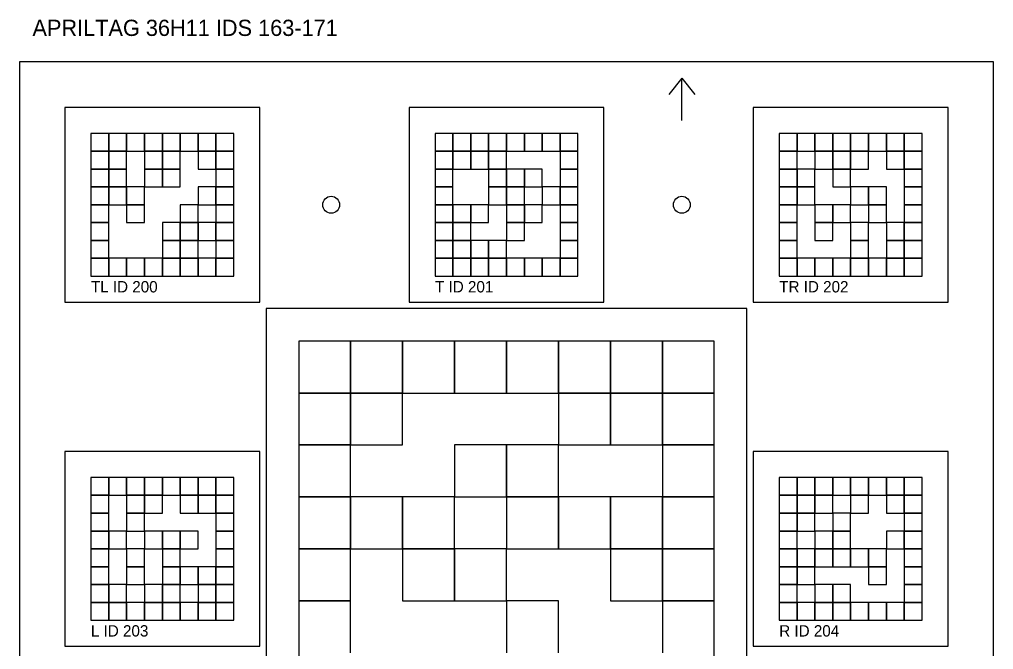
# Model space of a CAD drawing. Extents: x 0 to 1260, y -12 to 1580.
# Drawn here: x 960 to 1260, y 759 to 953.1 of the extents above; entities that cross this region are included whole.
import ezdxf

# ---------------------------------------------------------------- set-up
doc = ezdxf.new("R2010")
doc.units = 0
for name, color, linetype in [('BLACK_POCKET', 7, 'CONTINUOUS'), ('CUT', 7, 'CONTINUOUS'), ('LABEL', 3, 'CONTINUOUS'), ('MOUNT_HOLE', 6, 'CONTINUOUS'), ('ORIENTATION', 7, 'CONTINUOUS'), ('QUIET_ZONE', 5, 'CONTINUOUS'), ('TAG_BOUNDARY', 8, 'CONTINUOUS')]:
    doc.layers.add(name, color=color, linetype=linetype)

msp = doc.modelspace()

# ---------------------------------------------------------------- linework, layer by layer
at = {"layer": 'BLACK_POCKET'}
for p, q in [((987.5, 918), (982, 918)), ((982, 918), (982, 912.5)), ((987.5, 912.5), (987.5, 918)), ((993, 918), (987.5, 918)), ((987.5, 918), (987.5, 912.5)), ((993, 912.5), (993, 918)), ((998.5, 918), (993, 918)), ((993, 918), (993, 912.5)), ((998.5, 912.5), (998.5, 918)), ((1004, 918), (998.5, 918)), ((998.5, 918), (998.5, 912.5)), ((1004, 912.5), (1004, 918)), ((1009.5, 918), (1004, 918)), ((1004, 918), (1004, 912.5)), ((1009.5, 912.5), (1009.5, 918)), ((1015, 918), (1009.5, 918)), ((1009.5, 918), (1009.5, 912.5)), ((1015, 912.5), (1015, 918)), ((1020.5, 918), (1015, 918)), ((1015, 918), (1015, 912.5)), ((1020.5, 912.5), (1020.5, 918)), ((1026, 918), (1020.5, 918)), ((1020.5, 918), (1020.5, 912.5)), ((1026, 912.5), (1026, 918)), ((1093.5, 918), (1088, 918)), ((1088, 918), (1088, 912.5)), ((1093.5, 912.5), (1093.5, 918)), ((1099, 918), (1093.5, 918)), ((1093.5, 918), (1093.5, 912.5)), ((1099, 912.5), (1099, 918)), ((1104.5, 918), (1099, 918)), ((1099, 918), (1099, 912.5)), ((1104.5, 912.5), (1104.5, 918)), ((1110, 918), (1104.5, 918)), ((1104.5, 918), (1104.5, 912.5)), ((1110, 912.5), (1110, 918)), ((1115.5, 918), (1110, 918)), ((1110, 918), (1110, 912.5)), ((1115.5, 912.5), (1115.5, 918)), ((1121, 918), (1115.5, 918)), ((1115.5, 918), (1115.5, 912.5)), ((1121, 912.5), (1121, 918)), ((1126.5, 918), (1121, 918)), ((1121, 918), (1121, 912.5)), ((1126.5, 912.5), (1126.5, 918)), ((1132, 918), (1126.5, 918)), ((1126.5, 918), (1126.5, 912.5)), ((1132, 912.5), (1132, 918)), ((1199.5, 918), (1194, 918)), ((1194, 918), (1194, 912.5)), ((1199.5, 912.5), (1199.5, 918)), ((1205, 918), (1199.5, 918)), ((1199.5, 918), (1199.5, 912.5)), ((1205, 912.5), (1205, 918)), ((1210.5, 918), (1205, 918)), ((1205, 918), (1205, 912.5)), ((1210.5, 912.5), (1210.5, 918)), ((1216, 918), (1210.5, 918)), ((1210.5, 918), (1210.5, 912.5)), ((1216, 912.5), (1216, 918)), ((1221.5, 918), (1216, 918)), ((1216, 918), (1216, 912.5)), ((1221.5, 912.5), (1221.5, 918)), ((1227, 918), (1221.5, 918)), ((1221.5, 918), (1221.5, 912.5)), ((1227, 912.5), (1227, 918)), ((1232.5, 918), (1227, 918)), ((1227, 918), (1227, 912.5)), ((1232.5, 912.5), (1232.5, 918)), ((1238, 918), (1232.5, 918)), ((1232.5, 918), (1232.5, 912.5)), ((1238, 912.5), (1238, 918)), ((982, 912.5), (987.5, 912.5)), ((987.5, 912.5), (982, 912.5)), ((982, 912.5), (982, 907)), ((987.5, 912.5), (993, 912.5)), ((987.5, 907), (987.5, 912.5)), ((993, 912.5), (987.5, 912.5)), ((987.5, 912.5), (987.5, 907)), ((993, 912.5), (998.5, 912.5)), ((993, 907), (993, 912.5)), ((998.5, 912.5), (1004, 912.5)), ((1004, 912.5), (998.5, 912.5)), ((998.5, 912.5), (998.5, 907)), ((1004, 912.5), (1009.5, 912.5)), ((1004, 907), (1004, 912.5)), ((1009.5, 912.5), (1004, 912.5)), ((1004, 912.5), (1004, 907)), ((1009.5, 912.5), (1015, 912.5)), ((1009.5, 907), (1009.5, 912.5)), ((1015, 912.5), (1020.5, 912.5)), ((1020.5, 912.5), (1015, 912.5)), ((1015, 912.5), (1015, 907)), ((1020.5, 912.5), (1026, 912.5)), ((1020.5, 907), (1020.5, 912.5)), ((1026, 912.5), (1020.5, 912.5)), ((1020.5, 912.5), (1020.5, 907)), ((1026, 907), (1026, 912.5)), ((1088, 912.5), (1093.5, 912.5)), ((1093.5, 912.5), (1088, 912.5)), ((1088, 912.5), (1088, 907)), ((1093.5, 912.5), (1099, 912.5)), ((1093.5, 907), (1093.5, 912.5)), ((1099, 912.5), (1093.5, 912.5)), ((1093.5, 912.5), (1093.5, 907)), ((1099, 912.5), (1104.5, 912.5)), ((1099, 907), (1099, 912.5)), ((1104.5, 912.5), (1099, 912.5)), ((1099, 912.5), (1099, 907)), ((1104.5, 912.5), (1110, 912.5)), ((1104.5, 907), (1104.5, 912.5)), ((1110, 912.5), (1104.5, 912.5)), ((1104.5, 912.5), (1104.5, 907)), ((1110, 912.5), (1115.5, 912.5)), ((1110, 907), (1110, 912.5)), ((1115.5, 912.5), (1121, 912.5)), ((1121, 912.5), (1126.5, 912.5)), ((1126.5, 912.5), (1132, 912.5)), ((1132, 912.5), (1126.5, 912.5)), ((1126.5, 912.5), (1126.5, 907)), ((1132, 907), (1132, 912.5)), ((1194, 912.5), (1199.5, 912.5)), ((1199.5, 912.5), (1194, 912.5)), ((1194, 912.5), (1194, 907)), ((1199.5, 912.5), (1205, 912.5)), ((1199.5, 907), (1199.5, 912.5)), ((1205, 912.5), (1210.5, 912.5)), ((1210.5, 912.5), (1205, 912.5)), ((1205, 912.5), (1205, 907)), ((1210.5, 912.5), (1216, 912.5)), ((1210.5, 907), (1210.5, 912.5)), ((1216, 912.5), (1210.5, 912.5)), ((1210.5, 912.5), (1210.5, 907)), ((1216, 912.5), (1221.5, 912.5)), ((1216, 907), (1216, 912.5)), ((1221.5, 912.5), (1216, 912.5)), ((1216, 912.5), (1216, 907)), ((1221.5, 912.5), (1227, 912.5)), ((1221.5, 907), (1221.5, 912.5)), ((1227, 912.5), (1232.5, 912.5)), ((1232.5, 912.5), (1227, 912.5)), ((1227, 912.5), (1227, 907)), ((1232.5, 912.5), (1238, 912.5)), ((1232.5, 907), (1232.5, 912.5)), ((1238, 912.5), (1232.5, 912.5)), ((1232.5, 912.5), (1232.5, 907)), ((1238, 907), (1238, 912.5)), ((982, 907), (987.5, 907)), ((987.5, 907), (982, 907)), ((982, 907), (982, 901.5)), ((987.5, 907), (993, 907)), ((987.5, 901.5), (987.5, 907)), ((993, 907), (987.5, 907)), ((987.5, 907), (987.5, 901.5)), ((993, 901.5), (993, 907)), ((998.5, 907), (1004, 907)), ((1004, 907), (998.5, 907)), ((998.5, 907), (998.5, 901.5)), ((1004, 907), (1009.5, 907)), ((1004, 901.5), (1004, 907)), ((1009.5, 907), (1004, 907)), ((1004, 907), (1004, 901.5)), ((1009.5, 901.5), (1009.5, 907)), ((1015, 907), (1020.5, 907)), ((1020.5, 907), (1026, 907)), ((1026, 907), (1020.5, 907)), ((1020.5, 907), (1020.5, 901.5)), ((1026, 901.5), (1026, 907)), ((1088, 907), (1093.5, 907)), ((1093.5, 907), (1088, 907)), ((1088, 907), (1088, 901.5)), ((1093.5, 907), (1099, 907)), ((1093.5, 901.5), (1093.5, 907)), ((1099, 907), (1104.5, 907)), ((1104.5, 907), (1110, 907)), ((1110, 907), (1104.5, 907)), ((1104.5, 907), (1104.5, 901.5)), ((1110, 901.5), (1110, 907)), ((1115.5, 907), (1110, 907)), ((1110, 907), (1110, 901.5)), ((1115.5, 901.5), (1115.5, 907)), ((1121, 907), (1115.5, 907)), ((1115.5, 907), (1115.5, 901.5)), ((1121, 901.5), (1121, 907)), ((1126.5, 907), (1132, 907)), ((1132, 907), (1126.5, 907)), ((1126.5, 907), (1126.5, 901.5)), ((1132, 901.5), (1132, 907)), ((1194, 907), (1199.5, 907)), ((1199.5, 907), (1194, 907)), ((1194, 907), (1194, 901.5)), ((1199.5, 901.5), (1199.5, 907)), ((1205, 907), (1199.5, 907)), ((1199.5, 907), (1199.5, 901.5)), ((1205, 907), (1210.5, 907)), ((1205, 901.5), (1205, 907)), ((1210.5, 907), (1216, 907)), ((1216, 907), (1210.5, 907)), ((1210.5, 907), (1210.5, 901.5)), ((1216, 907), (1221.5, 907)), ((1216, 901.5), (1216, 907)), ((1227, 907), (1232.5, 907)), ((1232.5, 907), (1238, 907)), ((1238, 907), (1232.5, 907)), ((1232.5, 907), (1232.5, 901.5)), ((1238, 901.5), (1238, 907)), ((982, 901.5), (987.5, 901.5)), ((987.5, 901.5), (982, 901.5)), ((982, 901.5), (982, 896)), ((987.5, 901.5), (993, 901.5)), ((987.5, 896), (987.5, 901.5)), ((993, 901.5), (987.5, 901.5)), ((987.5, 901.5), (987.5, 896)), ((993, 896), (993, 901.5)), ((998.5, 901.5), (993, 901.5)), ((993, 901.5), (993, 896)), ((998.5, 901.5), (1004, 901.5)), ((998.5, 896), (998.5, 901.5)), ((1004, 901.5), (1009.5, 901.5)), ((1020.5, 901.5), (1015, 901.5)), ((1015, 901.5), (1015, 896)), ((1020.5, 901.5), (1026, 901.5)), ((1020.5, 896), (1020.5, 901.5)), ((1026, 901.5), (1020.5, 901.5)), ((1020.5, 901.5), (1020.5, 896)), ((1026, 896), (1026, 901.5)), ((1088, 901.5), (1093.5, 901.5)), ((1093.5, 901.5), (1088, 901.5)), ((1088, 901.5), (1088, 896)), ((1093.5, 896), (1093.5, 901.5)), ((1104.5, 901.5), (1110, 901.5)), ((1110, 901.5), (1104.5, 901.5)), ((1104.5, 901.5), (1104.5, 896)), ((1110, 901.5), (1115.5, 901.5)), ((1110, 896), (1110, 901.5)), ((1115.5, 901.5), (1110, 901.5)), ((1110, 901.5), (1110, 896)), ((1115.5, 901.5), (1121, 901.5)), ((1115.5, 896), (1115.5, 901.5)), ((1126.5, 901.5), (1121, 901.5)), ((1121, 901.5), (1121, 896)), ((1126.5, 901.5), (1132, 901.5)), ((1126.5, 896), (1126.5, 901.5)), ((1132, 901.5), (1126.5, 901.5)), ((1126.5, 901.5), (1126.5, 896)), ((1132, 896), (1132, 901.5)), ((1194, 901.5), (1199.5, 901.5)), ((1199.5, 901.5), (1194, 901.5)), ((1194, 901.5), (1194, 896)), ((1199.5, 901.5), (1205, 901.5)), ((1199.5, 896), (1199.5, 901.5)), ((1205, 901.5), (1199.5, 901.5)), ((1199.5, 901.5), (1199.5, 896)), ((1205, 896), (1205, 901.5)), ((1210.5, 901.5), (1216, 901.5)), ((1221.5, 901.5), (1216, 901.5)), ((1216, 901.5), (1216, 896)), ((1221.5, 896), (1221.5, 901.5)), ((1227, 901.5), (1221.5, 901.5)), ((1221.5, 901.5), (1221.5, 896)), ((1227, 896), (1227, 901.5)), ((1232.5, 901.5), (1238, 901.5)), ((1238, 901.5), (1232.5, 901.5)), ((1232.5, 901.5), (1232.5, 896)), ((1238, 896), (1238, 901.5)), ((982, 896), (987.5, 896)), ((987.5, 896), (982, 896)), ((982, 896), (982, 890.5)), ((987.5, 896), (993, 896)), ((987.5, 890.5), (987.5, 896)), ((993, 896), (998.5, 896)), ((998.5, 896), (993, 896)), ((993, 896), (993, 890.5)), ((998.5, 890.5), (998.5, 896)), ((1015, 896), (1009.5, 896)), ((1009.5, 896), (1009.5, 890.5)), ((1015, 896), (1020.5, 896)), ((1015, 890.5), (1015, 896)), ((1020.5, 896), (1026, 896)), ((1026, 896), (1020.5, 896)), ((1020.5, 896), (1020.5, 890.5)), ((1026, 890.5), (1026, 896)), ((1088, 896), (1093.5, 896)), ((1093.5, 896), (1088, 896)), ((1088, 896), (1088, 890.5)), ((1093.5, 890.5), (1093.5, 896)), ((1099, 896), (1093.5, 896)), ((1093.5, 896), (1093.5, 890.5)), ((1099, 890.5), (1099, 896)), ((1104.5, 896), (1099, 896)), ((1099, 896), (1099, 890.5)), ((1104.5, 896), (1110, 896)), ((1104.5, 890.5), (1104.5, 896)), ((1110, 896), (1115.5, 896)), ((1115.5, 896), (1110, 896)), ((1110, 896), (1110, 890.5)), ((1115.5, 890.5), (1115.5, 896)), ((1121, 896), (1115.5, 896)), ((1115.5, 896), (1115.5, 890.5)), ((1121, 896), (1126.5, 896)), ((1121, 890.5), (1121, 896)), ((1126.5, 896), (1132, 896)), ((1132, 896), (1126.5, 896)), ((1126.5, 896), (1126.5, 890.5)), ((1132, 890.5), (1132, 896)), ((1194, 896), (1199.5, 896)), ((1199.5, 896), (1194, 896)), ((1194, 896), (1194, 890.5)), ((1199.5, 896), (1205, 896)), ((1199.5, 890.5), (1199.5, 896)), ((1210.5, 896), (1205, 896)), ((1205, 896), (1205, 890.5)), ((1210.5, 890.5), (1210.5, 896)), ((1216, 896), (1210.5, 896)), ((1210.5, 896), (1210.5, 890.5)), ((1216, 896), (1221.5, 896)), ((1216, 890.5), (1216, 896)), ((1221.5, 896), (1227, 896)), ((1227, 896), (1221.5, 896)), ((1221.5, 896), (1221.5, 890.5)), ((1227, 890.5), (1227, 896)), ((1232.5, 896), (1238, 896)), ((1238, 896), (1232.5, 896)), ((1232.5, 896), (1232.5, 890.5)), ((1238, 890.5), (1238, 896)), ((982, 890.5), (987.5, 890.5)), ((987.5, 890.5), (982, 890.5)), ((982, 890.5), (982, 885)), ((987.5, 885), (987.5, 890.5)), ((993, 890.5), (998.5, 890.5)), ((1009.5, 890.5), (1004, 890.5)), ((1004, 890.5), (1004, 885)), ((1009.5, 890.5), (1015, 890.5)), ((1009.5, 885), (1009.5, 890.5)), ((1015, 890.5), (1009.5, 890.5)), ((1009.5, 890.5), (1009.5, 885)), ((1015, 885), (1015, 890.5)), ((1020.5, 890.5), (1015, 890.5)), ((1015, 890.5), (1015, 885)), ((1020.5, 890.5), (1026, 890.5)), ((1020.5, 885), (1020.5, 890.5)), ((1026, 890.5), (1020.5, 890.5)), ((1020.5, 890.5), (1020.5, 885)), ((1026, 885), (1026, 890.5)), ((1088, 890.5), (1093.5, 890.5)), ((1093.5, 890.5), (1088, 890.5)), ((1088, 890.5), (1088, 885)), ((1093.5, 890.5), (1099, 890.5)), ((1093.5, 885), (1093.5, 890.5)), ((1099, 890.5), (1093.5, 890.5)), ((1093.5, 890.5), (1093.5, 885)), ((1099, 890.5), (1104.5, 890.5)), ((1099, 885), (1099, 890.5)), ((1110, 890.5), (1115.5, 890.5)), ((1115.5, 890.5), (1110, 890.5)), ((1110, 890.5), (1110, 885)), ((1115.5, 890.5), (1121, 890.5)), ((1115.5, 885), (1115.5, 890.5)), ((1126.5, 890.5), (1132, 890.5)), ((1132, 890.5), (1126.5, 890.5)), ((1126.5, 890.5), (1126.5, 885)), ((1132, 885), (1132, 890.5)), ((1194, 890.5), (1199.5, 890.5)), ((1199.5, 890.5), (1194, 890.5)), ((1194, 890.5), (1194, 885)), ((1199.5, 885), (1199.5, 890.5)), ((1205, 890.5), (1210.5, 890.5)), ((1210.5, 890.5), (1205, 890.5)), ((1205, 890.5), (1205, 885)), ((1210.5, 890.5), (1216, 890.5)), ((1210.5, 885), (1210.5, 890.5)), ((1221.5, 890.5), (1216, 890.5)), ((1216, 890.5), (1216, 885)), ((1221.5, 890.5), (1227, 890.5)), ((1221.5, 885), (1221.5, 890.5)), ((1232.5, 890.5), (1227, 890.5)), ((1227, 890.5), (1227, 885)), ((1232.5, 890.5), (1238, 890.5)), ((1232.5, 885), (1232.5, 890.5)), ((1238, 890.5), (1232.5, 890.5)), ((1232.5, 890.5), (1232.5, 885)), ((1238, 885), (1238, 890.5)), ((982, 885), (987.5, 885)), ((987.5, 885), (982, 885)), ((982, 885), (982, 879.5)), ((987.5, 879.5), (987.5, 885)), ((1004, 885), (1009.5, 885)), ((1009.5, 885), (1004, 885)), ((1004, 885), (1004, 879.5)), ((1009.5, 885), (1015, 885)), ((1009.5, 879.5), (1009.5, 885)), ((1015, 885), (1009.5, 885)), ((1009.5, 885), (1009.5, 879.5)), ((1015, 885), (1020.5, 885)), ((1015, 879.5), (1015, 885)), ((1020.5, 885), (1026, 885)), ((1026, 885), (1020.5, 885)), ((1020.5, 885), (1020.5, 879.5)), ((1026, 879.5), (1026, 885)), ((1088, 885), (1093.5, 885)), ((1093.5, 885), (1088, 885)), ((1088, 885), (1088, 879.5)), ((1093.5, 885), (1099, 885)), ((1093.5, 879.5), (1093.5, 885)), ((1099, 885), (1093.5, 885)), ((1093.5, 885), (1093.5, 879.5)), ((1099, 879.5), (1099, 885)), ((1104.5, 885), (1099, 885)), ((1099, 885), (1099, 879.5)), ((1104.5, 879.5), (1104.5, 885)), ((1110, 885), (1104.5, 885)), ((1104.5, 885), (1104.5, 879.5)), ((1110, 885), (1115.5, 885)), ((1110, 879.5), (1110, 885)), ((1126.5, 885), (1132, 885)), ((1132, 885), (1126.5, 885)), ((1126.5, 885), (1126.5, 879.5)), ((1132, 879.5), (1132, 885)), ((1194, 885), (1199.5, 885)), ((1199.5, 885), (1194, 885)), ((1194, 885), (1194, 879.5)), ((1199.5, 879.5), (1199.5, 885)), ((1205, 885), (1210.5, 885)), ((1216, 885), (1221.5, 885)), ((1221.5, 885), (1216, 885)), ((1216, 885), (1216, 879.5)), ((1221.5, 879.5), (1221.5, 885)), ((1227, 885), (1232.5, 885)), ((1232.5, 885), (1227, 885)), ((1227, 885), (1227, 879.5)), ((1232.5, 885), (1238, 885)), ((1232.5, 879.5), (1232.5, 885)), ((1238, 885), (1232.5, 885)), ((1232.5, 885), (1232.5, 879.5)), ((1238, 879.5), (1238, 885)), ((982, 879.5), (987.5, 879.5)), ((987.5, 879.5), (982, 879.5)), ((982, 879.5), (982, 874)), ((987.5, 874), (987.5, 879.5)), ((993, 879.5), (987.5, 879.5)), ((987.5, 879.5), (987.5, 874)), ((993, 874), (993, 879.5)), ((998.5, 879.5), (993, 879.5)), ((993, 879.5), (993, 874)), ((998.5, 874), (998.5, 879.5)), ((1004, 879.5), (998.5, 879.5)), ((998.5, 879.5), (998.5, 874)), ((1004, 879.5), (1009.5, 879.5)), ((1004, 874), (1004, 879.5)), ((1009.5, 879.5), (1004, 879.5)), ((1004, 879.5), (1004, 874)), ((1009.5, 879.5), (1015, 879.5)), ((1009.5, 874), (1009.5, 879.5)), ((1015, 879.5), (1009.5, 879.5)), ((1009.5, 879.5), (1009.5, 874)), ((1015, 874), (1015, 879.5)), ((1020.5, 879.5), (1015, 879.5)), ((1015, 879.5), (1015, 874)), ((1020.5, 879.5), (1026, 879.5)), ((1020.5, 874), (1020.5, 879.5)), ((1026, 879.5), (1020.5, 879.5)), ((1020.5, 879.5), (1020.5, 874)), ((1026, 874), (1026, 879.5)), ((1088, 879.5), (1093.5, 879.5)), ((1093.5, 879.5), (1088, 879.5)), ((1088, 879.5), (1088, 874)), ((1093.5, 879.5), (1099, 879.5)), ((1093.5, 874), (1093.5, 879.5)), ((1099, 879.5), (1093.5, 879.5)), ((1093.5, 879.5), (1093.5, 874)), ((1099, 879.5), (1104.5, 879.5)), ((1099, 874), (1099, 879.5)), ((1104.5, 879.5), (1099, 879.5)), ((1099, 879.5), (1099, 874)), ((1104.5, 879.5), (1110, 879.5)), ((1104.5, 874), (1104.5, 879.5)), ((1110, 879.5), (1104.5, 879.5)), ((1104.5, 879.5), (1104.5, 874)), ((1110, 874), (1110, 879.5)), ((1115.5, 879.5), (1110, 879.5)), ((1110, 879.5), (1110, 874)), ((1115.5, 874), (1115.5, 879.5)), ((1121, 879.5), (1115.5, 879.5)), ((1115.5, 879.5), (1115.5, 874)), ((1121, 874), (1121, 879.5)), ((1126.5, 879.5), (1121, 879.5)), ((1121, 879.5), (1121, 874)), ((1126.5, 879.5), (1132, 879.5)), ((1126.5, 874), (1126.5, 879.5)), ((1132, 879.5), (1126.5, 879.5)), ((1126.5, 879.5), (1126.5, 874)), ((1132, 874), (1132, 879.5)), ((1194, 879.5), (1199.5, 879.5)), ((1199.5, 879.5), (1194, 879.5)), ((1194, 879.5), (1194, 874)), ((1199.5, 874), (1199.5, 879.5)), ((1205, 879.5), (1199.5, 879.5)), ((1199.5, 879.5), (1199.5, 874)), ((1205, 874), (1205, 879.5)), ((1210.5, 879.5), (1205, 879.5)), ((1205, 879.5), (1205, 874)), ((1210.5, 874), (1210.5, 879.5)), ((1216, 879.5), (1210.5, 879.5)), ((1210.5, 879.5), (1210.5, 874)), ((1216, 879.5), (1221.5, 879.5)), ((1216, 874), (1216, 879.5)), ((1221.5, 879.5), (1216, 879.5)), ((1216, 879.5), (1216, 874)), ((1221.5, 874), (1221.5, 879.5)), ((1227, 879.5), (1221.5, 879.5)), ((1221.5, 879.5), (1221.5, 874)), ((1227, 879.5), (1232.5, 879.5)), ((1227, 874), (1227, 879.5)), ((1232.5, 879.5), (1227, 879.5)), ((1227, 879.5), (1227, 874)), ((1232.5, 879.5), (1238, 879.5)), ((1232.5, 874), (1232.5, 879.5)), ((1238, 879.5), (1232.5, 879.5)), ((1232.5, 879.5), (1232.5, 874)), ((1238, 874), (1238, 879.5)), ((982, 874), (987.5, 874)), ((987.5, 874), (993, 874)), ((993, 874), (998.5, 874)), ((998.5, 874), (1004, 874)), ((1004, 874), (1009.5, 874)), ((1009.5, 874), (1015, 874)), ((1015, 874), (1020.5, 874)), ((1020.5, 874), (1026, 874)), ((1088, 874), (1093.5, 874)), ((1093.5, 874), (1099, 874)), ((1099, 874), (1104.5, 874)), ((1104.5, 874), (1110, 874)), ((1110, 874), (1115.5, 874)), ((1115.5, 874), (1121, 874)), ((1121, 874), (1126.5, 874)), ((1126.5, 874), (1132, 874)), ((1194, 874), (1199.5, 874)), ((1199.5, 874), (1205, 874)), ((1205, 874), (1210.5, 874)), ((1210.5, 874), (1216, 874)), ((1216, 874), (1221.5, 874)), ((1221.5, 874), (1227, 874)), ((1227, 874), (1232.5, 874)), ((1232.5, 874), (1238, 874)), ((1062, 854), (1046, 854)), ((1046, 854), (1046, 838)), ((1062, 838), (1062, 854)), ((1078, 854), (1062, 854)), ((1062, 854), (1062, 838)), ((1078, 838), (1078, 854)), ((1094, 854), (1078, 854)), ((1078, 854), (1078, 838)), ((1094, 838), (1094, 854)), ((1110, 854), (1094, 854)), ((1094, 854), (1094, 838)), ((1110, 838), (1110, 854)), ((1126, 854), (1110, 854)), ((1110, 854), (1110, 838)), ((1126, 838), (1126, 854)), ((1142, 854), (1126, 854)), ((1126, 854), (1126, 838)), ((1142, 838), (1142, 854)), ((1158, 854), (1142, 854)), ((1142, 854), (1142, 838)), ((1158, 838), (1158, 854)), ((1174, 854), (1158, 854)), ((1158, 854), (1158, 838)), ((1174, 838), (1174, 854)), ((1046, 838), (1062, 838)), ((1062, 838), (1046, 838)), ((1046, 838), (1046, 822)), ((1062, 838), (1078, 838)), ((1062, 822), (1062, 838)), ((1078, 838), (1062, 838)), ((1062, 838), (1062, 822)), ((1078, 838), (1094, 838)), ((1078, 822), (1078, 838)), ((1094, 838), (1110, 838)), ((1110, 838), (1126, 838)), ((1126, 838), (1142, 838)), ((1142, 838), (1126, 838)), ((1126, 838), (1126, 822)), ((1142, 838), (1158, 838)), ((1142, 822), (1142, 838)), ((1158, 838), (1142, 838)), ((1142, 838), (1142, 822)), ((1158, 838), (1174, 838)), ((1158, 822), (1158, 838)), ((1174, 838), (1158, 838)), ((1158, 838), (1158, 822)), ((1174, 822), (1174, 838)), ((1046, 822), (1062, 822)), ((1062, 822), (1046, 822)), ((1046, 822), (1046, 806)), ((1062, 822), (1078, 822)), ((1062, 806), (1062, 822)), ((1110, 822), (1094, 822)), ((1094, 822), (1094, 806)), ((1110, 806), (1110, 822)), ((1126, 822), (1110, 822)), ((1110, 822), (1110, 806)), ((1126, 822), (1142, 822)), ((1126, 806), (1126, 822)), ((1142, 822), (1158, 822)), ((1158, 822), (1174, 822)), ((1174, 822), (1158, 822)), ((1158, 822), (1158, 806)), ((1174, 806), (1174, 822)), ((987.5, 812), (982, 812)), ((982, 812), (982, 806.5)), ((987.5, 806.5), (987.5, 812)), ((993, 812), (987.5, 812)), ((987.5, 812), (987.5, 806.5)), ((993, 806.5), (993, 812)), ((998.5, 812), (993, 812)), ((993, 812), (993, 806.5)), ((998.5, 806.5), (998.5, 812)), ((1004, 812), (998.5, 812)), ((998.5, 812), (998.5, 806.5)), ((1004, 806.5), (1004, 812)), ((1009.5, 812), (1004, 812)), ((1004, 812), (1004, 806.5)), ((1009.5, 806.5), (1009.5, 812)), ((1015, 812), (1009.5, 812)), ((1009.5, 812), (1009.5, 806.5)), ((1015, 806.5), (1015, 812)), ((1020.5, 812), (1015, 812)), ((1015, 812), (1015, 806.5)), ((1020.5, 806.5), (1020.5, 812)), ((1026, 812), (1020.5, 812)), ((1020.5, 812), (1020.5, 806.5)), ((1026, 806.5), (1026, 812)), ((1199.5, 812), (1194, 812)), ((1194, 812), (1194, 806.5)), ((1199.5, 806.5), (1199.5, 812)), ((1205, 812), (1199.5, 812)), ((1199.5, 812), (1199.5, 806.5)), ((1205, 806.5), (1205, 812)), ((1210.5, 812), (1205, 812)), ((1205, 812), (1205, 806.5)), ((1210.5, 806.5), (1210.5, 812)), ((1216, 812), (1210.5, 812)), ((1210.5, 812), (1210.5, 806.5)), ((1216, 806.5), (1216, 812)), ((1221.5, 812), (1216, 812)), ((1216, 812), (1216, 806.5)), ((1221.5, 806.5), (1221.5, 812)), ((1227, 812), (1221.5, 812)), ((1221.5, 812), (1221.5, 806.5)), ((1227, 806.5), (1227, 812)), ((1232.5, 812), (1227, 812)), ((1227, 812), (1227, 806.5)), ((1232.5, 806.5), (1232.5, 812)), ((1238, 812), (1232.5, 812)), ((1232.5, 812), (1232.5, 806.5)), ((1238, 806.5), (1238, 812)), ((982, 806.5), (987.5, 806.5)), ((987.5, 806.5), (982, 806.5)), ((982, 806.5), (982, 801)), ((987.5, 806.5), (993, 806.5)), ((987.5, 801), (987.5, 806.5)), ((993, 806.5), (998.5, 806.5)), ((998.5, 806.5), (993, 806.5)), ((993, 806.5), (993, 801)), ((998.5, 806.5), (1004, 806.5)), ((998.5, 801), (998.5, 806.5)), ((1004, 806.5), (998.5, 806.5)), ((998.5, 806.5), (998.5, 801)), ((1004, 806.5), (1009.5, 806.5)), ((1004, 801), (1004, 806.5)), ((1009.5, 806.5), (1015, 806.5)), ((1015, 806.5), (1009.5, 806.5)), ((1009.5, 806.5), (1009.5, 801)), ((1015, 806.5), (1020.5, 806.5)), ((1015, 801), (1015, 806.5)), ((1020.5, 806.5), (1015, 806.5)), ((1015, 806.5), (1015, 801)), ((1020.5, 806.5), (1026, 806.5)), ((1020.5, 801), (1020.5, 806.5)), ((1026, 806.5), (1020.5, 806.5)), ((1020.5, 806.5), (1020.5, 801)), ((1026, 801), (1026, 806.5)), ((1046, 806), (1062, 806)), ((1062, 806), (1046, 806)), ((1046, 806), (1046, 790)), ((1062, 790), (1062, 806)), ((1078, 806), (1062, 806)), ((1062, 806), (1062, 790)), ((1078, 790), (1078, 806)), ((1094, 806), (1078, 806)), ((1078, 806), (1078, 790)), ((1094, 806), (1110, 806)), ((1094, 790), (1094, 806)), ((1110, 806), (1126, 806)), ((1126, 806), (1110, 806)), ((1110, 806), (1110, 790)), ((1126, 790), (1126, 806)), ((1142, 806), (1126, 806)), ((1126, 806), (1126, 790)), ((1142, 790), (1142, 806)), ((1158, 806), (1142, 806)), ((1142, 806), (1142, 790)), ((1158, 806), (1174, 806)), ((1158, 790), (1158, 806)), ((1174, 806), (1158, 806)), ((1158, 806), (1158, 790)), ((1174, 790), (1174, 806)), ((1194, 806.5), (1199.5, 806.5)), ((1199.5, 806.5), (1194, 806.5)), ((1194, 806.5), (1194, 801)), ((1199.5, 806.5), (1205, 806.5)), ((1199.5, 801), (1199.5, 806.5)), ((1205, 806.5), (1199.5, 806.5)), ((1199.5, 806.5), (1199.5, 801)), ((1205, 806.5), (1210.5, 806.5)), ((1205, 801), (1205, 806.5)), ((1210.5, 806.5), (1205, 806.5)), ((1205, 806.5), (1205, 801)), ((1210.5, 806.5), (1216, 806.5)), ((1210.5, 801), (1210.5, 806.5)), ((1216, 806.5), (1221.5, 806.5)), ((1221.5, 806.5), (1216, 806.5)), ((1216, 806.5), (1216, 801)), ((1221.5, 806.5), (1227, 806.5)), ((1221.5, 801), (1221.5, 806.5)), ((1227, 806.5), (1232.5, 806.5)), ((1232.5, 806.5), (1227, 806.5)), ((1227, 806.5), (1227, 801)), ((1232.5, 806.5), (1238, 806.5)), ((1232.5, 801), (1232.5, 806.5)), ((1238, 806.5), (1232.5, 806.5)), ((1232.5, 806.5), (1232.5, 801)), ((1238, 801), (1238, 806.5)), ((982, 801), (987.5, 801)), ((987.5, 801), (982, 801)), ((982, 801), (982, 795.5)), ((987.5, 795.5), (987.5, 801)), ((993, 801), (998.5, 801)), ((998.5, 801), (993, 801)), ((993, 801), (993, 795.5)), ((998.5, 801), (1004, 801)), ((998.5, 795.5), (998.5, 801)), ((1009.5, 801), (1015, 801)), ((1015, 801), (1020.5, 801)), ((1020.5, 801), (1026, 801)), ((1026, 801), (1020.5, 801)), ((1020.5, 801), (1020.5, 795.5)), ((1026, 795.5), (1026, 801)), ((1194, 801), (1199.5, 801)), ((1199.5, 801), (1194, 801)), ((1194, 801), (1194, 795.5)), ((1199.5, 801), (1205, 801)), ((1199.5, 795.5), (1199.5, 801)), ((1205, 801), (1199.5, 801)), ((1199.5, 801), (1199.5, 795.5)), ((1205, 801), (1210.5, 801)), ((1205, 795.5), (1205, 801)), ((1216, 801), (1210.5, 801)), ((1210.5, 801), (1210.5, 795.5)), ((1216, 801), (1221.5, 801)), ((1216, 795.5), (1216, 801)), ((1227, 801), (1232.5, 801)), ((1232.5, 801), (1238, 801)), ((1238, 801), (1232.5, 801)), ((1232.5, 801), (1232.5, 795.5)), ((1238, 795.5), (1238, 801)), ((982, 795.5), (987.5, 795.5)), ((987.5, 795.5), (982, 795.5)), ((982, 795.5), (982, 790)), ((987.5, 790), (987.5, 795.5)), ((993, 795.5), (987.5, 795.5)), ((987.5, 795.5), (987.5, 790)), ((993, 795.5), (998.5, 795.5)), ((993, 790), (993, 795.5)), ((1004, 795.5), (998.5, 795.5)), ((998.5, 795.5), (998.5, 790)), ((1004, 790), (1004, 795.5)), ((1009.5, 795.5), (1004, 795.5)), ((1004, 795.5), (1004, 790)), ((1009.5, 790), (1009.5, 795.5)), ((1015, 795.5), (1009.5, 795.5)), ((1009.5, 795.5), (1009.5, 790)), ((1015, 790), (1015, 795.5)), ((1020.5, 795.5), (1026, 795.5)), ((1026, 795.5), (1020.5, 795.5)), ((1020.5, 795.5), (1020.5, 790)), ((1026, 790), (1026, 795.5)), ((1194, 795.5), (1199.5, 795.5)), ((1199.5, 795.5), (1194, 795.5)), ((1194, 795.5), (1194, 790)), ((1199.5, 795.5), (1205, 795.5)), ((1199.5, 790), (1199.5, 795.5)), ((1210.5, 795.5), (1205, 795.5)), ((1205, 795.5), (1205, 790)), ((1210.5, 795.5), (1216, 795.5)), ((1210.5, 790), (1210.5, 795.5)), ((1216, 795.5), (1210.5, 795.5)), ((1210.5, 795.5), (1210.5, 790)), ((1216, 790), (1216, 795.5)), ((1232.5, 795.5), (1227, 795.5)), ((1227, 795.5), (1227, 790)), ((1232.5, 795.5), (1238, 795.5)), ((1232.5, 790), (1232.5, 795.5)), ((1238, 795.5), (1232.5, 795.5)), ((1232.5, 795.5), (1232.5, 790)), ((1238, 790), (1238, 795.5)), ((982, 790), (987.5, 790)), ((987.5, 790), (982, 790)), ((982, 790), (982, 784.5)), ((987.5, 790), (993, 790)), ((987.5, 784.5), (987.5, 790)), ((998.5, 790), (993, 790)), ((993, 790), (993, 784.5)), ((998.5, 790), (1004, 790)), ((998.5, 784.5), (998.5, 790)), ((1004, 790), (1009.5, 790)), ((1009.5, 790), (1004, 790)), ((1004, 790), (1004, 784.5)), ((1009.5, 790), (1015, 790)), ((1009.5, 784.5), (1009.5, 790)), ((1020.5, 790), (1026, 790)), ((1026, 790), (1020.5, 790)), ((1020.5, 790), (1020.5, 784.5)), ((1026, 784.5), (1026, 790)), ((1046, 790), (1062, 790)), ((1062, 790), (1046, 790)), ((1046, 790), (1046, 774)), ((1062, 790), (1078, 790)), ((1062, 774), (1062, 790)), ((1078, 790), (1094, 790)), ((1094, 790), (1078, 790)), ((1078, 790), (1078, 774)), ((1094, 774), (1094, 790)), ((1110, 790), (1094, 790)), ((1094, 790), (1094, 774)), ((1110, 790), (1126, 790)), ((1110, 774), (1110, 790)), ((1126, 790), (1142, 790)), ((1142, 790), (1158, 790)), ((1158, 790), (1142, 790)), ((1142, 790), (1142, 774)), ((1158, 790), (1174, 790)), ((1158, 774), (1158, 790)), ((1174, 790), (1158, 790)), ((1158, 790), (1158, 774)), ((1174, 774), (1174, 790)), ((1194, 790), (1199.5, 790)), ((1199.5, 790), (1194, 790)), ((1194, 790), (1194, 784.5)), ((1199.5, 784.5), (1199.5, 790)), ((1205, 790), (1199.5, 790)), ((1199.5, 790), (1199.5, 784.5)), ((1205, 790), (1210.5, 790)), ((1205, 784.5), (1205, 790)), ((1210.5, 790), (1205, 790)), ((1205, 790), (1205, 784.5)), ((1210.5, 790), (1216, 790)), ((1210.5, 784.5), (1210.5, 790)), ((1216, 790), (1210.5, 790)), ((1210.5, 790), (1210.5, 784.5)), ((1216, 784.5), (1216, 790)), ((1221.5, 790), (1216, 790)), ((1216, 790), (1216, 784.5)), ((1221.5, 784.5), (1221.5, 790)), ((1227, 790), (1221.5, 790)), ((1221.5, 790), (1221.5, 784.5)), ((1227, 790), (1232.5, 790)), ((1227, 784.5), (1227, 790)), ((1232.5, 790), (1238, 790)), ((1238, 790), (1232.5, 790)), ((1232.5, 790), (1232.5, 784.5)), ((1238, 784.5), (1238, 790)), ((982, 784.5), (987.5, 784.5)), ((987.5, 784.5), (982, 784.5)), ((982, 784.5), (982, 779)), ((987.5, 779), (987.5, 784.5)), ((993, 784.5), (998.5, 784.5)), ((998.5, 784.5), (993, 784.5)), ((993, 784.5), (993, 779)), ((998.5, 779), (998.5, 784.5)), ((1004, 784.5), (1009.5, 784.5)), ((1009.5, 784.5), (1004, 784.5)), ((1004, 784.5), (1004, 779)), ((1009.5, 779), (1009.5, 784.5)), ((1015, 784.5), (1009.5, 784.5)), ((1009.5, 784.5), (1009.5, 779)), ((1015, 779), (1015, 784.5)), ((1020.5, 784.5), (1015, 784.5)), ((1015, 784.5), (1015, 779)), ((1020.5, 784.5), (1026, 784.5)), ((1020.5, 779), (1020.5, 784.5)), ((1026, 784.5), (1020.5, 784.5)), ((1020.5, 784.5), (1020.5, 779)), ((1026, 779), (1026, 784.5)), ((1194, 784.5), (1199.5, 784.5)), ((1199.5, 784.5), (1194, 784.5)), ((1194, 784.5), (1194, 779)), ((1199.5, 784.5), (1205, 784.5)), ((1199.5, 779), (1199.5, 784.5)), ((1205, 784.5), (1199.5, 784.5)), ((1199.5, 784.5), (1199.5, 779)), ((1205, 784.5), (1210.5, 784.5)), ((1205, 779), (1205, 784.5)), ((1210.5, 784.5), (1216, 784.5)), ((1216, 784.5), (1221.5, 784.5)), ((1221.5, 784.5), (1227, 784.5)), ((1227, 784.5), (1221.5, 784.5)), ((1221.5, 784.5), (1221.5, 779)), ((1227, 779), (1227, 784.5)), ((1232.5, 784.5), (1238, 784.5)), ((1238, 784.5), (1232.5, 784.5)), ((1232.5, 784.5), (1232.5, 779)), ((1238, 779), (1238, 784.5)), ((982, 779), (987.5, 779)), ((987.5, 779), (982, 779)), ((982, 779), (982, 773.5)), ((987.5, 773.5), (987.5, 779)), ((993, 779), (987.5, 779)), ((987.5, 779), (987.5, 773.5)), ((993, 779), (998.5, 779)), ((993, 773.5), (993, 779)), ((1004, 779), (998.5, 779)), ((998.5, 779), (998.5, 773.5)), ((1004, 779), (1009.5, 779)), ((1004, 773.5), (1004, 779)), ((1009.5, 779), (1004, 779)), ((1004, 779), (1004, 773.5)), ((1009.5, 779), (1015, 779)), ((1009.5, 773.5), (1009.5, 779)), ((1015, 779), (1020.5, 779)), ((1020.5, 779), (1015, 779)), ((1015, 779), (1015, 773.5)), ((1020.5, 779), (1026, 779)), ((1020.5, 773.5), (1020.5, 779)), ((1026, 779), (1020.5, 779)), ((1020.5, 779), (1020.5, 773.5)), ((1026, 773.5), (1026, 779)), ((1194, 779), (1199.5, 779)), ((1199.5, 779), (1194, 779)), ((1194, 779), (1194, 773.5)), ((1199.5, 779), (1205, 779)), ((1199.5, 773.5), (1199.5, 779)), ((1210.5, 779), (1205, 779)), ((1205, 779), (1205, 773.5)), ((1210.5, 773.5), (1210.5, 779)), ((1216, 779), (1210.5, 779)), ((1210.5, 779), (1210.5, 773.5)), ((1216, 773.5), (1216, 779)), ((1221.5, 779), (1227, 779)), ((1232.5, 779), (1238, 779)), ((1238, 779), (1232.5, 779)), ((1232.5, 779), (1232.5, 773.5)), ((1238, 773.5), (1238, 779)), ((1046, 774), (1062, 774)), ((1062, 774), (1046, 774)), ((1046, 774), (1046, 758)), ((1062, 758), (1062, 774)), ((1078, 774), (1094, 774)), ((1094, 774), (1110, 774)), ((1126, 774), (1110, 774)), ((1110, 774), (1110, 758)), ((1126, 758), (1126, 774)), ((1142, 774), (1158, 774)), ((1158, 774), (1174, 774)), ((1174, 774), (1158, 774)), ((1158, 774), (1158, 758)), ((1174, 758), (1174, 774)), ((982, 773.5), (987.5, 773.5)), ((987.5, 773.5), (982, 773.5)), ((982, 773.5), (982, 768)), ((987.5, 773.5), (993, 773.5)), ((987.5, 768), (987.5, 773.5)), ((993, 773.5), (987.5, 773.5)), ((987.5, 773.5), (987.5, 768)), ((993, 768), (993, 773.5)), ((998.5, 773.5), (993, 773.5)), ((993, 773.5), (993, 768)), ((998.5, 773.5), (1004, 773.5)), ((998.5, 768), (998.5, 773.5)), ((1004, 773.5), (998.5, 773.5)), ((998.5, 773.5), (998.5, 768)), ((1004, 773.5), (1009.5, 773.5)), ((1004, 768), (1004, 773.5)), ((1009.5, 773.5), (1004, 773.5)), ((1004, 773.5), (1004, 768)), ((1009.5, 768), (1009.5, 773.5)), ((1015, 773.5), (1009.5, 773.5)), ((1009.5, 773.5), (1009.5, 768)), ((1015, 773.5), (1020.5, 773.5)), ((1015, 768), (1015, 773.5)), ((1020.5, 773.5), (1015, 773.5)), ((1015, 773.5), (1015, 768)), ((1020.5, 773.5), (1026, 773.5)), ((1020.5, 768), (1020.5, 773.5)), ((1026, 773.5), (1020.5, 773.5)), ((1020.5, 773.5), (1020.5, 768)), ((1026, 768), (1026, 773.5)), ((1194, 773.5), (1199.5, 773.5)), ((1199.5, 773.5), (1194, 773.5)), ((1194, 773.5), (1194, 768)), ((1199.5, 768), (1199.5, 773.5)), ((1205, 773.5), (1199.5, 773.5)), ((1199.5, 773.5), (1199.5, 768)), ((1205, 773.5), (1210.5, 773.5)), ((1205, 768), (1205, 773.5)), ((1210.5, 773.5), (1205, 773.5)), ((1205, 773.5), (1205, 768)), ((1210.5, 773.5), (1216, 773.5)), ((1210.5, 768), (1210.5, 773.5)), ((1216, 773.5), (1210.5, 773.5)), ((1210.5, 773.5), (1210.5, 768)), ((1216, 768), (1216, 773.5)), ((1221.5, 773.5), (1216, 773.5)), ((1216, 773.5), (1216, 768)), ((1221.5, 768), (1221.5, 773.5)), ((1227, 773.5), (1221.5, 773.5)), ((1221.5, 773.5), (1221.5, 768)), ((1227, 768), (1227, 773.5)), ((1232.5, 773.5), (1227, 773.5)), ((1227, 773.5), (1227, 768)), ((1232.5, 773.5), (1238, 773.5)), ((1232.5, 768), (1232.5, 773.5)), ((1238, 773.5), (1232.5, 773.5)), ((1232.5, 773.5), (1232.5, 768)), ((1238, 768), (1238, 773.5)), ((982, 768), (987.5, 768)), ((987.5, 768), (993, 768)), ((993, 768), (998.5, 768)), ((998.5, 768), (1004, 768)), ((1004, 768), (1009.5, 768)), ((1009.5, 768), (1015, 768)), ((1015, 768), (1020.5, 768)), ((1020.5, 768), (1026, 768)), ((1194, 768), (1199.5, 768)), ((1199.5, 768), (1205, 768)), ((1205, 768), (1210.5, 768)), ((1210.5, 768), (1216, 768)), ((1216, 768), (1221.5, 768)), ((1221.5, 768), (1227, 768)), ((1227, 768), (1232.5, 768)), ((1232.5, 768), (1238, 768))]:
    msp.add_line(p, q, dxfattribs=at)
at = {"layer": 'CUT'}
for p, q in [((1260, 940), (960, 940)), ((960, 940), (960, 640)), ((1260, 640), (1260, 940))]:
    msp.add_line(p, q, dxfattribs=at)
at = {"layer": 'MOUNT_HOLE'}
for centre in [(1056, 896), (1164, 896)]:
    msp.add_circle(centre, 2.6, dxfattribs=at)
at = {"layer": 'ORIENTATION'}
for p, q in [((1164, 935), (1160, 930)), ((1164, 922), (1164, 935)), ((1164, 935), (1168, 930))]:
    msp.add_line(p, q, dxfattribs=at)
at = {"layer": 'QUIET_ZONE'}
for p, q in [((1034, 926), (974, 926)), ((974, 926), (974, 866)), ((1034, 866), (1034, 926)), ((1140, 926), (1080, 926)), ((1080, 926), (1080, 866)), ((1140, 866), (1140, 926)), ((1246, 926), (1186, 926)), ((1186, 926), (1186, 866)), ((1246, 866), (1246, 926)), ((974, 866), (1034, 866)), ((1184, 864), (1036, 864)), ((1036, 864), (1036, 716)), ((1080, 866), (1140, 866)), ((1184, 716), (1184, 864)), ((1186, 866), (1246, 866)), ((1034, 820), (974, 820)), ((974, 820), (974, 760)), ((1034, 760), (1034, 820)), ((1246, 820), (1186, 820)), ((1186, 820), (1186, 760)), ((1246, 760), (1246, 820)), ((974, 760), (1034, 760)), ((1186, 760), (1246, 760))]:
    msp.add_line(p, q, dxfattribs=at)
at = {"layer": 'TAG_BOUNDARY'}
for p, q in [((1026, 918), (982, 918)), ((982, 918), (982, 874)), ((1026, 874), (1026, 918)), ((1132, 918), (1088, 918)), ((1088, 918), (1088, 874)), ((1132, 874), (1132, 918)), ((1238, 918), (1194, 918)), ((1194, 918), (1194, 874)), ((1238, 874), (1238, 918)), ((982, 874), (1026, 874)), ((1088, 874), (1132, 874)), ((1194, 874), (1238, 874)), ((1174, 854), (1046, 854)), ((1046, 854), (1046, 726)), ((1174, 726), (1174, 854)), ((1026, 812), (982, 812)), ((982, 812), (982, 768)), ((1026, 768), (1026, 812)), ((1238, 812), (1194, 812)), ((1194, 812), (1194, 768)), ((1238, 768), (1238, 812)), ((982, 768), (1026, 768)), ((1194, 768), (1238, 768))]:
    msp.add_line(p, q, dxfattribs=at)

# ---------------------------------------------------------------- texts
at = {"layer": 'LABEL'}
for s, height, p in [('APRILTAG 36H11 IDS 163-171', 5, (964, 948)), ('TL ID 200', 3.5, (982, 869)), ('T ID 201', 3.5, (1088, 869)), ('TR ID 202', 3.5, (1194, 869)), ('L ID 203', 3.5, (982, 763)), ('R ID 204', 3.5, (1194, 763))]:
    msp.add_text(s, height=height, dxfattribs=at).set_placement(p)

doc.saveas('drawing.dxf')
